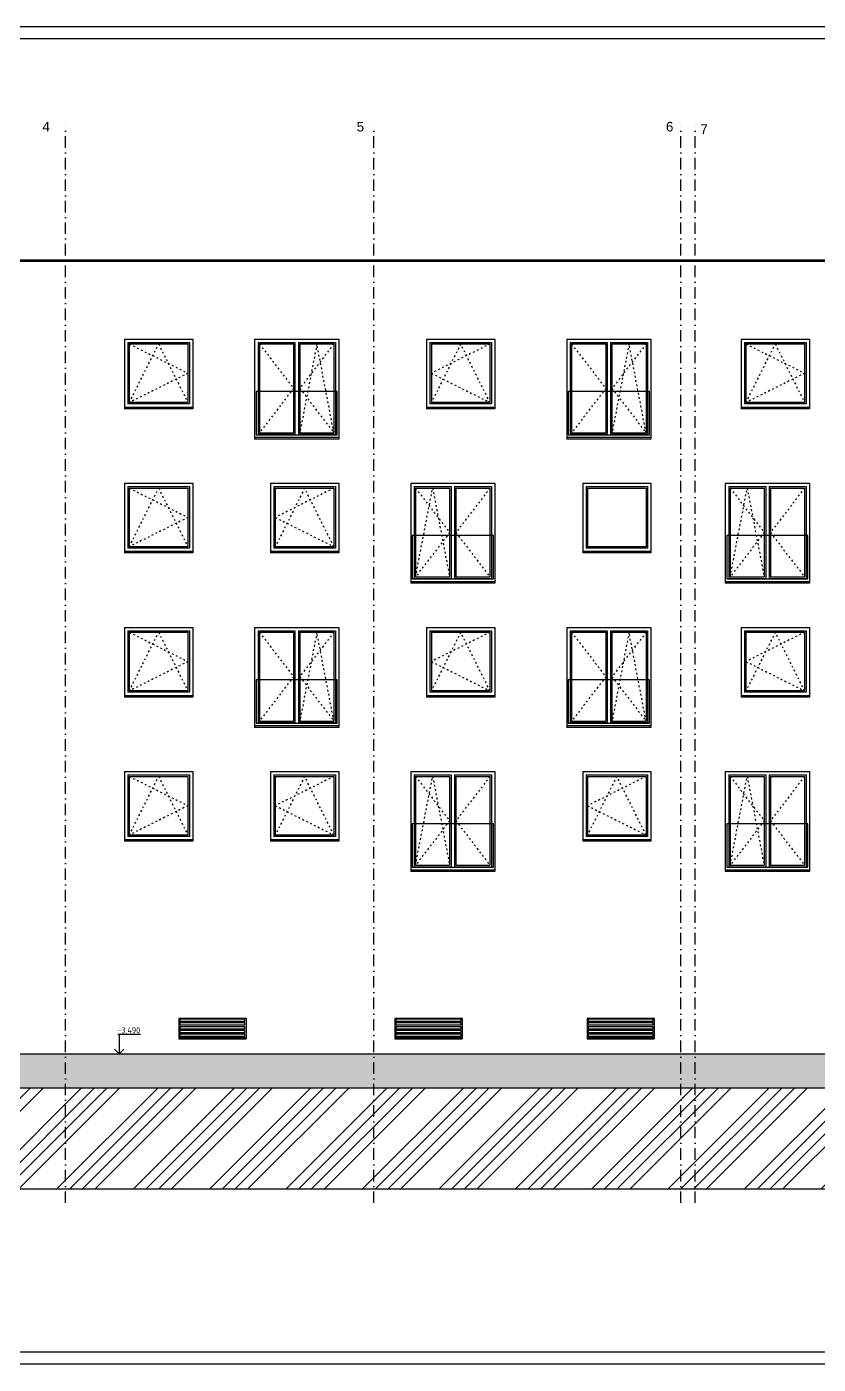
# Model space of a CAD drawing. Extents: x 3792242 to 5145247, y -1546315 to -1031918.
# Drawn here: x 3816207 to 3832688, y -1511714 to -1483880 of the extents above; entities that cross this region are included whole.
import ezdxf

# ---------------------------------------------------------------- set-up
doc = ezdxf.new("R2010")
doc.units = 0
doc.header["$MEASUREMENT"] = 0
doc.linetypes.add('ACAD_ISO03W100', pattern=[30, 12, -18])
doc.linetypes.add('BODKOCIARKOVANA_3', pattern=[5.6, 3, -1.3, 0, -1.3])
doc.layers.get('0').update_dxf_attribs({"linetype": 'CONTINUOUS'})
doc.layers.get('Defpoints').update_dxf_attribs({"color": 61, "linetype": 'CONTINUOUS'})
for name, color, linetype in [('MÚRY', 1, 'CONTINUOUS'), ('OKNÁ', 143, 'CONTINUOUS'), ('osi', 253, 'CONTINUOUS'), ('POZEMOK', 7, 'CONTINUOUS'), ('TENKÁ', 7, 'CONTINUOUS'), ('ZARIADENIE1', 145, 'CONTINUOUS'), ('ŠRAFY', 82, 'CONTINUOUS')]:
    doc.layers.add(name, color=color, linetype=linetype)
doc.styles.add('styl1', font='arial.ttf')
doc.styles.add('STYLE1', font='isocp.shx')

msp = doc.modelspace()

# ---------------------------------------------------------------- hatches: boundary and pattern name
at = {"layer": 'ŠRAFY', "ltscale": 0.25}
h = msp.add_hatch(dxfattribs=at)
h.set_pattern_fill('ANSI34', color=256, scale=1500)
h.set_pattern_definition([(45, (42813.2, 0), (-795.49513, 795.49513), []), (45, (43078.4, 0), (-795.49513, 795.49513), []), (45, (43343.5, 0), (-795.49513, 795.49513), []), (45, (43608.7, 0), (-795.49513, 795.49513), [])])
h.paths.add_polyline_path([(3843812.693, -1506860.27), (3843812.693, -1506760.27), (3845012.693, -1506760.27), (3848402.693, -1506760.27), (3848402.693, -1505960.27), (3850427.693, -1505960.27), (3850427.693, -1506760.27), (3852627.693, -1506760.27), (3854353.693, -1506760.27), (3855292.693, -1506760.27), (3855292.693, -1506860.27), (3857092.693, -1506860.27), (3857092.693, -1506760.27), (3857092.693, -1505960.27), (3858312.693, -1504740.27), (3858549.193, -1504740.27), (3858549.193, -1508064.5), (3793829.193, -1508064.5), (3793829.193, -1505380.278), (3795307.693, -1505371.058), (3795307.693, -1505550.27), (3795607.693, -1505550.27), (3795607.693, -1505300.27), (3795682.693, -1505300.27), (3796342.693, -1505960.27), (3796342.693, -1506760.27), (3798763.693, -1506760.27), (3808758.193, -1506760.27), (3809872.693, -1506760.27), (3811372.693, -1506760.27), (3811372.693, -1505960.27), (3842012.693, -1505960.27), (3842012.693, -1506760.27), (3842012.693, -1506860.27)])
h = msp.add_hatch(dxfattribs=at)
h.set_pattern_fill('AR-CONC', color=256, scale=50)
h.set_pattern_definition([(50, (-12142579.75, 625210.72), (358.6300913, -31.3760675), [37.5, -412.5]), (355, (-12142579.75, 625210.72), (-69.375667, 376.096067), [30, -330]), (100.4514445, (-12142549.87, 625208.1), (289.254423, 344.7199955), [31.870096, -350.571056]), (46.1842, (-12142579.75, 625310.72), (533.620665, -82.75964), [56.25, -618.75]), (96.6356355, (-12142535.3, 625303.83), (467.330973, 487.0593), [47.805171, -525.85688]), (351.184164, (-12142579.75, 625310.7), (467.330973, 487.0593), [45, -495]), (21, (-12142529.75, 625285.72), (298.453526, -201.3094453), [37.5, -412.5]), (326, (-12142529.75, 625285.72), (121.657666, 362.5750225), [30, -330]), (71.4514447, (-12142504.9, 625268.95), (420.111188, 161.2655764), [31.870095, -350.571056]), (37.5, (-12142579.75, 625210.72), (6.0799277, 166.4469269), [0, -326, 0, -335, 0, -331.25]), (7.5, (-12142579.75, 625210.72), (131.5347687, 197.205856), [0, -191, 0, -318.5, 0, -126.25]), (327.5, (-12142691.25, 625210.72), (266.9112181, -11.2774359), [0, -125, 0, -390, 0, -517.5]), (317.5, (-12142741.25, 625210.72), (291.5930847, 50.052491), [0, -162.5, 0, -259, 0, -367.5])])
h.paths.add_polyline_path([(3838927.693, -1505600.27), (3837584.693, -1505600.27), (3837584.693, -1505850.27), (3837284.693, -1505850.27), (3837284.693, -1505450.27), (3837409.693, -1505325.27), (3837409.693, -1505250.27), (3815002.693, -1505250.27), (3815002.693, -1505325.27), (3815127.693, -1505450.27), (3815127.693, -1505850.27), (3814827.693, -1505850.27), (3814827.693, -1505591.822), (3811372.693, -1505330.739), (3811372.693, -1505960.27), (3842012.693, -1505960.27), (3842552.693, -1505960.27), (3842552.693, -1505550.27), (3842325.672, -1505550.27, -0.143654885), (3842316.713, -1505550.27), (3842277.693, -1505550.27), (3842277.693, -1505850.27), (3841977.693, -1505850.27), (3841977.693, -1505450.27), (3842102.693, -1505325.27), (3842102.693, -1505250.27), (3839102.693, -1505250.27), (3839102.693, -1505325.27), (3839227.693, -1505450.27), (3839227.693, -1505850.27), (3838927.693, -1505850.27)])

# ---------------------------------------------------------------- linework, layer by layer
at = {"color": 253}
msp.add_line((3811372.693, -1505960.27), (3842012.693, -1505960.27), dxfattribs=at)
at = {"layer": 'Defpoints', "ltscale": 0.25}
msp.add_line((3793829.193, -1508064.5), (3858549.193, -1508064.5), dxfattribs=at)
at = {"layer": 'MÚRY'}
msp.add_line((3815002.693, -1505250.27), (3837409.693, -1505250.27), dxfattribs=at)
at = {"layer": 'OKNÁ'}
for p, q in [((3818342.693, -1490480.27), (3819562.693, -1490480.27)), ((3818342.693, -1490480.27), (3818342.693, -1491700.27)), ((3819562.693, -1490480.27), (3819562.693, -1491700.27)), ((3821052.693, -1490480.27), (3821762.693, -1490480.27)), ((3821052.693, -1490480.27), (3821052.693, -1492330.27)), ((3821762.693, -1490480.27), (3821762.693, -1492330.27)), ((3821892.693, -1490480.27), (3822602.693, -1490480.27)), ((3821892.693, -1490480.27), (3821892.693, -1492330.27)), ((3822602.693, -1490480.27), (3822602.693, -1492330.27)), ((3824632.693, -1490480.27), (3825852.693, -1490480.27)), ((3824632.693, -1490480.27), (3824632.693, -1491700.27)), ((3825852.693, -1490480.27), (3825852.693, -1491700.27)), ((3827552.693, -1490480.27), (3828262.693, -1490480.27)), ((3827552.693, -1490480.27), (3827552.693, -1492330.27)), ((3828262.693, -1490480.27), (3828262.693, -1492330.27)), ((3828392.693, -1490480.27), (3829102.693, -1490480.27)), ((3828392.693, -1490480.27), (3828392.693, -1492330.27)), ((3829102.693, -1490480.27), (3829102.693, -1492330.27)), ((3831182.693, -1490480.27), (3832402.693, -1490480.27)), ((3831182.693, -1490480.27), (3831182.693, -1491700.27)), ((3832402.693, -1490480.27), (3832402.693, -1491700.27)), ((3819562.693, -1491700.27), (3818342.693, -1491700.27)), ((3825852.693, -1491700.27), (3824632.693, -1491700.27)), ((3832402.693, -1491700.27), (3831182.693, -1491700.27)), ((3821052.693, -1492330.27), (3821762.693, -1492330.27)), ((3821892.693, -1492330.27), (3822602.693, -1492330.27)), ((3827552.693, -1492330.27), (3828262.693, -1492330.27)), ((3828392.693, -1492330.27), (3829102.693, -1492330.27)), ((3818342.693, -1493480.27), (3819562.693, -1493480.27)), ((3818342.693, -1493480.27), (3818342.693, -1494700.27)), ((3819562.693, -1493480.27), (3819562.693, -1494700.27)), ((3821382.693, -1493480.27), (3822602.693, -1493480.27)), ((3821382.693, -1493480.27), (3821382.693, -1494700.27)), ((3822602.693, -1493480.27), (3822602.693, -1494700.27)), ((3824302.693, -1493480.27), (3825012.693, -1493480.27)), ((3824302.693, -1493480.27), (3824302.693, -1495330.27)), ((3825012.693, -1493480.27), (3825012.693, -1495330.27)), ((3825142.693, -1493480.27), (3825852.693, -1493480.27)), ((3825142.693, -1493480.27), (3825142.693, -1495330.27)), ((3825852.693, -1493480.27), (3825852.693, -1495330.27)), ((3827882.693, -1493480.27), (3829102.693, -1493480.27)), ((3827882.693, -1493480.27), (3827882.693, -1494700.27)), ((3829102.693, -1493480.27), (3829102.693, -1494700.27)), ((3830852.693, -1493480.27), (3831562.693, -1493480.27)), ((3830852.693, -1493480.27), (3830852.693, -1495330.27)), ((3831562.693, -1493480.27), (3831562.693, -1495330.27)), ((3831692.693, -1493480.27), (3832402.693, -1493480.27)), ((3831692.693, -1493480.27), (3831692.693, -1495330.27)), ((3832402.693, -1493480.27), (3832402.693, -1495330.27)), ((3819562.693, -1494700.27), (3818342.693, -1494700.27)), ((3822602.693, -1494700.27), (3821382.693, -1494700.27)), ((3829102.693, -1494700.27), (3827882.693, -1494700.27)), ((3824302.693, -1495330.27), (3825012.693, -1495330.27)), ((3825142.693, -1495330.27), (3825852.693, -1495330.27)), ((3830852.693, -1495330.27), (3831562.693, -1495330.27)), ((3831692.693, -1495330.27), (3832402.693, -1495330.27)), ((3818342.693, -1496480.27), (3819562.693, -1496480.27)), ((3818342.693, -1496480.27), (3818342.693, -1497700.27)), ((3819562.693, -1496480.27), (3819562.693, -1497700.27)), ((3821052.693, -1496480.27), (3821762.693, -1496480.27)), ((3821052.693, -1496480.27), (3821052.693, -1498330.27)), ((3821762.693, -1496480.27), (3821762.693, -1498330.27)), ((3821892.693, -1496480.27), (3822602.693, -1496480.27)), ((3821892.693, -1496480.27), (3821892.693, -1498330.27)), ((3822602.693, -1496480.27), (3822602.693, -1498330.27)), ((3824632.693, -1496480.27), (3825852.693, -1496480.27)), ((3824632.693, -1496480.27), (3824632.693, -1497700.27)), ((3825852.693, -1496480.27), (3825852.693, -1497700.27)), ((3827552.693, -1496480.27), (3828262.693, -1496480.27)), ((3827552.693, -1496480.27), (3827552.693, -1498330.27)), ((3828262.693, -1496480.27), (3828262.693, -1498330.27)), ((3828392.693, -1496480.27), (3829102.693, -1496480.27)), ((3828392.693, -1496480.27), (3828392.693, -1498330.27)), ((3829102.693, -1496480.27), (3829102.693, -1498330.27)), ((3831182.693, -1496480.27), (3832402.693, -1496480.27)), ((3831182.693, -1496480.27), (3831182.693, -1497700.27)), ((3832402.693, -1496480.27), (3832402.693, -1497700.27)), ((3819562.693, -1497700.27), (3818342.693, -1497700.27)), ((3825852.693, -1497700.27), (3824632.693, -1497700.27)), ((3832402.693, -1497700.27), (3831182.693, -1497700.27)), ((3821052.693, -1498330.27), (3821762.693, -1498330.27)), ((3821892.693, -1498330.27), (3822602.693, -1498330.27)), ((3827552.693, -1498330.27), (3828262.693, -1498330.27)), ((3828392.693, -1498330.27), (3829102.693, -1498330.27)), ((3818342.693, -1499480.27), (3819562.693, -1499480.27)), ((3818342.693, -1499480.27), (3818342.693, -1500700.27)), ((3819562.693, -1499480.27), (3819562.693, -1500700.27)), ((3821382.693, -1499480.27), (3822602.693, -1499480.27)), ((3821382.693, -1499480.27), (3821382.693, -1500700.27)), ((3822602.693, -1499480.27), (3822602.693, -1500700.27)), ((3824302.693, -1499480.27), (3825012.693, -1499480.27)), ((3824302.693, -1499480.27), (3824302.693, -1501330.27)), ((3825012.693, -1499480.27), (3825012.693, -1501330.27)), ((3825142.693, -1499480.27), (3825852.693, -1499480.27)), ((3825142.693, -1499480.27), (3825142.693, -1501330.27)), ((3825852.693, -1499480.27), (3825852.693, -1501330.27)), ((3827882.693, -1499480.27), (3829102.693, -1499480.27)), ((3827882.693, -1499480.27), (3827882.693, -1500700.27)), ((3829102.693, -1499480.27), (3829102.693, -1500700.27)), ((3830852.693, -1499480.27), (3831562.693, -1499480.27)), ((3830852.693, -1499480.27), (3830852.693, -1501330.27)), ((3831562.693, -1499480.27), (3831562.693, -1501330.27)), ((3831692.693, -1499480.27), (3832402.693, -1499480.27)), ((3831692.693, -1499480.27), (3831692.693, -1501330.27)), ((3832402.693, -1499480.27), (3832402.693, -1501330.27)), ((3819562.693, -1500700.27), (3818342.693, -1500700.27)), ((3822602.693, -1500700.27), (3821382.693, -1500700.27)), ((3829102.693, -1500700.27), (3827882.693, -1500700.27)), ((3824302.693, -1501330.27), (3825012.693, -1501330.27)), ((3825142.693, -1501330.27), (3825852.693, -1501330.27)), ((3830852.693, -1501330.27), (3831562.693, -1501330.27)), ((3831692.693, -1501330.27), (3832402.693, -1501330.27))]:
    msp.add_line(p, q, dxfattribs=at)
at = {"layer": 'OKNÁ', "linetype": 'ACAD_ISO03W100', "ltscale": 3}
for p, q in [((3818342.693, -1490480.27), (3819562.693, -1491090.27)), ((3818342.693, -1491700.27), (3818952.693, -1490480.27)), ((3818952.693, -1490480.27), (3819562.693, -1491700.27)), ((3821052.693, -1490480.27), (3821762.693, -1491405.27)), ((3822602.693, -1490480.27), (3821892.693, -1491405.27)), ((3822247.693, -1490480.27), (3821892.693, -1492330.27)), ((3822602.693, -1492330.27), (3822247.693, -1490480.27)), ((3825852.693, -1490480.27), (3824632.693, -1491090.27)), ((3825242.693, -1490480.27), (3824632.693, -1491700.27)), ((3825852.693, -1491700.27), (3825242.693, -1490480.27)), ((3827552.693, -1490480.27), (3828262.693, -1491405.27)), ((3829102.693, -1490480.27), (3828392.693, -1491405.27)), ((3828747.693, -1490480.27), (3828392.693, -1492330.27)), ((3829102.693, -1492330.27), (3828747.693, -1490480.27)), ((3831182.693, -1490480.27), (3832402.693, -1491090.27)), ((3831182.693, -1491700.27), (3831792.693, -1490480.27)), ((3831792.693, -1490480.27), (3832402.693, -1491700.27)), ((3819562.693, -1491090.27), (3818342.693, -1491700.27)), ((3824632.693, -1491090.27), (3825852.693, -1491700.27)), ((3832402.693, -1491090.27), (3831182.693, -1491700.27)), ((3821762.693, -1491405.27), (3821052.693, -1492330.27)), ((3821892.693, -1491405.27), (3822602.693, -1492330.27)), ((3828262.693, -1491405.27), (3827552.693, -1492330.27)), ((3828392.693, -1491405.27), (3829102.693, -1492330.27)), ((3818342.693, -1493480.27), (3819562.693, -1494090.27)), ((3818342.693, -1494700.27), (3818952.693, -1493480.27)), ((3818952.693, -1493480.27), (3819562.693, -1494700.27)), ((3822602.693, -1493480.27), (3821382.693, -1494090.27)), ((3821992.693, -1493480.27), (3821382.693, -1494700.27)), ((3822602.693, -1494700.27), (3821992.693, -1493480.27)), ((3824302.693, -1493480.27), (3825012.693, -1494405.27)), ((3824302.693, -1495330.27), (3824657.693, -1493480.27)), ((3824657.693, -1493480.27), (3825012.693, -1495330.27)), ((3825852.693, -1493480.27), (3825142.693, -1494405.27)), ((3830852.693, -1493480.27), (3831562.693, -1494405.27)), ((3830852.693, -1495330.27), (3831207.693, -1493480.27)), ((3831207.693, -1493480.27), (3831562.693, -1495330.27)), ((3832402.693, -1493480.27), (3831692.693, -1494405.27)), ((3819562.693, -1494090.27), (3818342.693, -1494700.27)), ((3821382.693, -1494090.27), (3822602.693, -1494700.27)), ((3825012.693, -1494405.27), (3824302.693, -1495330.27)), ((3825142.693, -1494405.27), (3825852.693, -1495330.27)), ((3831562.693, -1494405.27), (3830852.693, -1495330.27)), ((3831692.693, -1494405.27), (3832402.693, -1495330.27)), ((3818342.693, -1496480.27), (3819562.693, -1497090.27)), ((3818342.693, -1497700.27), (3818952.693, -1496480.27)), ((3818952.693, -1496480.27), (3819562.693, -1497700.27)), ((3821052.693, -1496480.27), (3821762.693, -1497405.27)), ((3822602.693, -1496480.27), (3821892.693, -1497405.27)), ((3822247.693, -1496480.27), (3821892.693, -1498330.27)), ((3822602.693, -1498330.27), (3822247.693, -1496480.27)), ((3825852.693, -1496480.27), (3824632.693, -1497090.27)), ((3825242.693, -1496480.27), (3824632.693, -1497700.27)), ((3825852.693, -1497700.27), (3825242.693, -1496480.27)), ((3827552.693, -1496480.27), (3828262.693, -1497405.27)), ((3829102.693, -1496480.27), (3828392.693, -1497405.27)), ((3828747.693, -1496480.27), (3828392.693, -1498330.27)), ((3829102.693, -1498330.27), (3828747.693, -1496480.27)), ((3832402.693, -1496480.27), (3831182.693, -1497090.27)), ((3831792.693, -1496480.27), (3831182.693, -1497700.27)), ((3832402.693, -1497700.27), (3831792.693, -1496480.27)), ((3819562.693, -1497090.27), (3818342.693, -1497700.27)), ((3824632.693, -1497090.27), (3825852.693, -1497700.27)), ((3831182.693, -1497090.27), (3832402.693, -1497700.27)), ((3821762.693, -1497405.27), (3821052.693, -1498330.27)), ((3821892.693, -1497405.27), (3822602.693, -1498330.27)), ((3828262.693, -1497405.27), (3827552.693, -1498330.27)), ((3828392.693, -1497405.27), (3829102.693, -1498330.27)), ((3818342.693, -1499480.27), (3819562.693, -1500090.27)), ((3818342.693, -1500700.27), (3818952.693, -1499480.27)), ((3818952.693, -1499480.27), (3819562.693, -1500700.27)), ((3822602.693, -1499480.27), (3821382.693, -1500090.27)), ((3821992.693, -1499480.27), (3821382.693, -1500700.27)), ((3822602.693, -1500700.27), (3821992.693, -1499480.27)), ((3824302.693, -1499480.27), (3825012.693, -1500405.27)), ((3824302.693, -1501330.27), (3824657.693, -1499480.27)), ((3824657.693, -1499480.27), (3825012.693, -1501330.27)), ((3825852.693, -1499480.27), (3825142.693, -1500405.27)), ((3829102.693, -1499480.27), (3827882.693, -1500090.27)), ((3828492.693, -1499480.27), (3827882.693, -1500700.27)), ((3829102.693, -1500700.27), (3828492.693, -1499480.27)), ((3830852.693, -1499480.27), (3831562.693, -1500405.27)), ((3830852.693, -1501330.27), (3831207.693, -1499480.27)), ((3831207.693, -1499480.27), (3831562.693, -1501330.27)), ((3832402.693, -1499480.27), (3831692.693, -1500405.27)), ((3819562.693, -1500090.27), (3818342.693, -1500700.27)), ((3821382.693, -1500090.27), (3822602.693, -1500700.27)), ((3827882.693, -1500090.27), (3829102.693, -1500700.27)), ((3825012.693, -1500405.27), (3824302.693, -1501330.27)), ((3825142.693, -1500405.27), (3825852.693, -1501330.27)), ((3831562.693, -1500405.27), (3830852.693, -1501330.27)), ((3831692.693, -1500405.27), (3832402.693, -1501330.27))]:
    msp.add_line(p, q, dxfattribs=at)
at = {"layer": 'osi', "linetype": 'BODKOCIARKOVANA_3', "ltscale": 80}
for p, q in [((3817012.693, -1508356), (3817012.693, -1485946)), ((3823432.693, -1508356), (3823432.693, -1485946)), ((3829827.693, -1508356), (3829827.693, -1485946)), ((3830127.693, -1508356), (3830127.693, -1485946))]:
    msp.add_line(p, q, dxfattribs=at)
at = {"layer": 'POZEMOK', "color": 8}
for points in [[(3820750.693, -1504533.02), (3819394.693, -1504533.02), (3819394.693, -1504575.52), (3820750.693, -1504575.52)], [(3820750.693, -1504611.02), (3819394.693, -1504611.02), (3819394.693, -1504653.52), (3820750.693, -1504653.52)], [(3820750.693, -1504689.02), (3819394.693, -1504689.02), (3819394.693, -1504731.52), (3820750.693, -1504731.52)], [(3825250.693, -1504533.02), (3823894.693, -1504533.02), (3823894.693, -1504575.52), (3825250.693, -1504575.52)], [(3825250.693, -1504611.02), (3823894.693, -1504611.02), (3823894.693, -1504653.52), (3825250.693, -1504653.52)], [(3825250.693, -1504689.02), (3823894.693, -1504689.02), (3823894.693, -1504731.52), (3825250.693, -1504731.52)], [(3829250.693, -1504533.02), (3827894.693, -1504533.02), (3827894.693, -1504575.52), (3829250.693, -1504575.52)], [(3829250.693, -1504611.02), (3827894.693, -1504611.02), (3827894.693, -1504653.52), (3829250.693, -1504653.52)], [(3829250.693, -1504689.02), (3827894.693, -1504689.02), (3827894.693, -1504731.52), (3829250.693, -1504731.52)], [(3820750.693, -1504767.02), (3819394.693, -1504767.02), (3819394.693, -1504809.52), (3820750.693, -1504809.52)], [(3820750.693, -1504845.02), (3819394.693, -1504845.02), (3819394.693, -1504887.52), (3820750.693, -1504887.52)], [(3825250.693, -1504767.02), (3823894.693, -1504767.02), (3823894.693, -1504809.52), (3825250.693, -1504809.52)], [(3825250.693, -1504845.02), (3823894.693, -1504845.02), (3823894.693, -1504887.52), (3825250.693, -1504887.52)], [(3829250.693, -1504767.02), (3827894.693, -1504767.02), (3827894.693, -1504809.52), (3829250.693, -1504809.52)], [(3829250.693, -1504845.02), (3827894.693, -1504845.02), (3827894.693, -1504887.52), (3829250.693, -1504887.52)]]:
    msp.add_lwpolyline(points, close=True, dxfattribs=at)
at = {"layer": 'TENKÁ', "color": 7}
for p, q in [((3869299.193, -1483879.516), (3792242.193, -1483879.516)), ((3869049.193, -1484129.516), (3792492.193, -1484129.516)), ((3869049.193, -1511463.552), (3792492.193, -1511463.552)), ((3869299.193, -1511713.552), (3792242.193, -1511713.552))]:
    msp.add_line(p, q, dxfattribs=at)
at = {"layer": 'TENKÁ'}
for p, q in [((3810412.693, -1488730.27), (3853102.693, -1488730.27)), ((3811012.693, -1488760.27), (3853102.693, -1488760.27)), ((3818242.693, -1490380.27), (3819662.693, -1490380.27)), ((3818242.693, -1490380.27), (3818242.693, -1491830.27)), ((3818312.693, -1490450.27), (3819592.693, -1490450.27)), ((3818312.693, -1490450.27), (3818312.693, -1491730.27)), ((3819592.693, -1490450.27), (3819592.693, -1491730.27)), ((3819662.693, -1490380.27), (3819662.693, -1491830.27)), ((3820952.693, -1490380.27), (3822702.693, -1490380.27)), ((3820952.693, -1490380.27), (3820952.693, -1492460.27)), ((3821022.693, -1490450.27), (3821792.693, -1490450.27)), ((3821022.693, -1490450.27), (3821022.693, -1492360.27)), ((3821792.693, -1490450.27), (3821792.693, -1492360.27)), ((3821862.693, -1490450.27), (3822632.693, -1490450.27)), ((3821862.693, -1490450.27), (3821862.693, -1492360.27)), ((3822632.693, -1490450.27), (3822632.693, -1492360.27)), ((3822702.693, -1490380.27), (3822702.693, -1492460.27)), ((3824532.693, -1490380.27), (3825952.693, -1490380.27)), ((3824532.693, -1490380.27), (3824532.693, -1491830.27)), ((3824602.693, -1490450.27), (3825882.693, -1490450.27)), ((3824602.693, -1490450.27), (3824602.693, -1491730.27)), ((3825882.693, -1490450.27), (3825882.693, -1491730.27)), ((3825952.693, -1490380.27), (3825952.693, -1491830.27)), ((3827452.693, -1490380.27), (3829202.693, -1490380.27)), ((3827452.693, -1490380.27), (3827452.693, -1492460.27)), ((3827522.693, -1490450.27), (3828292.693, -1490450.27)), ((3827522.693, -1490450.27), (3827522.693, -1492360.27)), ((3828292.693, -1490450.27), (3828292.693, -1492360.27)), ((3828362.693, -1490450.27), (3829132.693, -1490450.27)), ((3828362.693, -1490450.27), (3828362.693, -1492360.27)), ((3829132.693, -1490450.27), (3829132.693, -1492360.27)), ((3829202.693, -1490380.27), (3829202.693, -1492460.27)), ((3831082.693, -1490380.27), (3832502.693, -1490380.27)), ((3831082.693, -1490380.27), (3831082.693, -1491830.27)), ((3831152.693, -1490450.27), (3832432.693, -1490450.27)), ((3831152.693, -1490450.27), (3831152.693, -1491730.27)), ((3832432.693, -1490450.27), (3832432.693, -1491730.27)), ((3832502.693, -1490380.27), (3832502.693, -1491830.27)), ((3819662.693, -1491800.27), (3818242.693, -1491800.27)), ((3819662.693, -1491830.27), (3818242.693, -1491830.27)), ((3819592.693, -1491730.27), (3818312.693, -1491730.27)), ((3825952.693, -1491800.27), (3824532.693, -1491800.27)), ((3825952.693, -1491830.27), (3824532.693, -1491830.27)), ((3825882.693, -1491730.27), (3824602.693, -1491730.27)), ((3832502.693, -1491800.27), (3831082.693, -1491800.27)), ((3832502.693, -1491830.27), (3831082.693, -1491830.27)), ((3832432.693, -1491730.27), (3831152.693, -1491730.27)), ((3822702.693, -1492430.27), (3820952.693, -1492430.27)), ((3822702.693, -1492460.27), (3820952.693, -1492460.27)), ((3821022.693, -1492360.27), (3821792.693, -1492360.27)), ((3821862.693, -1492360.27), (3822632.693, -1492360.27)), ((3829202.693, -1492430.27), (3827452.693, -1492430.27)), ((3829202.693, -1492460.27), (3827452.693, -1492460.27)), ((3827522.693, -1492360.27), (3828292.693, -1492360.27)), ((3828362.693, -1492360.27), (3829132.693, -1492360.27)), ((3818242.693, -1493380.27), (3819662.693, -1493380.27)), ((3818242.693, -1493380.27), (3818242.693, -1494830.27)), ((3818312.693, -1493450.27), (3819592.693, -1493450.27)), ((3818312.693, -1493450.27), (3818312.693, -1494730.27)), ((3819592.693, -1493450.27), (3819592.693, -1494730.27)), ((3819662.693, -1493380.27), (3819662.693, -1494830.27)), ((3821282.693, -1493380.27), (3822702.693, -1493380.27)), ((3821282.693, -1493380.27), (3821282.693, -1494830.27)), ((3821352.693, -1493450.27), (3822632.693, -1493450.27)), ((3821352.693, -1493450.27), (3821352.693, -1494730.27)), ((3822632.693, -1493450.27), (3822632.693, -1494730.27)), ((3822702.693, -1493380.27), (3822702.693, -1494830.27)), ((3824202.693, -1493380.27), (3825952.693, -1493380.27)), ((3824202.693, -1493380.27), (3824202.693, -1495460.27)), ((3824272.693, -1493450.27), (3825042.693, -1493450.27)), ((3824272.693, -1493450.27), (3824272.693, -1495360.27)), ((3825042.693, -1493450.27), (3825042.693, -1495360.27)), ((3825112.693, -1493450.27), (3825882.693, -1493450.27)), ((3825112.693, -1493450.27), (3825112.693, -1495360.27)), ((3825882.693, -1493450.27), (3825882.693, -1495360.27)), ((3825952.693, -1493380.27), (3825952.693, -1495460.27)), ((3827782.693, -1493380.27), (3829202.693, -1493380.27)), ((3827782.693, -1493380.27), (3827782.693, -1494830.27)), ((3827852.693, -1493450.27), (3829132.693, -1493450.27)), ((3827852.693, -1493450.27), (3827852.693, -1494730.27)), ((3829132.693, -1493450.27), (3829132.693, -1494730.27)), ((3829202.693, -1493380.27), (3829202.693, -1494830.27)), ((3830752.693, -1493380.27), (3832502.693, -1493380.27)), ((3830752.693, -1493380.27), (3830752.693, -1495460.27)), ((3830822.693, -1493450.27), (3831592.693, -1493450.27)), ((3830822.693, -1493450.27), (3830822.693, -1495360.27)), ((3831592.693, -1493450.27), (3831592.693, -1495360.27)), ((3831662.693, -1493450.27), (3832432.693, -1493450.27)), ((3831662.693, -1493450.27), (3831662.693, -1495360.27)), ((3832432.693, -1493450.27), (3832432.693, -1495360.27)), ((3832502.693, -1493380.27), (3832502.693, -1495460.27)), ((3819662.693, -1494800.27), (3818242.693, -1494800.27)), ((3819662.693, -1494830.27), (3818242.693, -1494830.27)), ((3819592.693, -1494730.27), (3818312.693, -1494730.27)), ((3822702.693, -1494800.27), (3821282.693, -1494800.27)), ((3822702.693, -1494830.27), (3821282.693, -1494830.27)), ((3822632.693, -1494730.27), (3821352.693, -1494730.27)), ((3829202.693, -1494800.27), (3827782.693, -1494800.27)), ((3829202.693, -1494830.27), (3827782.693, -1494830.27)), ((3829132.693, -1494730.27), (3827852.693, -1494730.27)), ((3825952.693, -1495430.27), (3824202.693, -1495430.27)), ((3825952.693, -1495460.27), (3824202.693, -1495460.27)), ((3824272.693, -1495360.27), (3825042.693, -1495360.27)), ((3825112.693, -1495360.27), (3825882.693, -1495360.27)), ((3832502.693, -1495430.27), (3830752.693, -1495430.27)), ((3832502.693, -1495460.27), (3830752.693, -1495460.27)), ((3830822.693, -1495360.27), (3831592.693, -1495360.27)), ((3831662.693, -1495360.27), (3832432.693, -1495360.27)), ((3818242.693, -1496380.27), (3819662.693, -1496380.27)), ((3818242.693, -1496380.27), (3818242.693, -1497830.27)), ((3818312.693, -1496450.27), (3819592.693, -1496450.27)), ((3818312.693, -1496450.27), (3818312.693, -1497730.27)), ((3819592.693, -1496450.27), (3819592.693, -1497730.27)), ((3819662.693, -1496380.27), (3819662.693, -1497830.27)), ((3820952.693, -1496380.27), (3822702.693, -1496380.27)), ((3820952.693, -1496380.27), (3820952.693, -1498460.27)), ((3821022.693, -1496450.27), (3821792.693, -1496450.27)), ((3821022.693, -1496450.27), (3821022.693, -1498360.27)), ((3821792.693, -1496450.27), (3821792.693, -1498360.27)), ((3821862.693, -1496450.27), (3822632.693, -1496450.27)), ((3821862.693, -1496450.27), (3821862.693, -1498360.27)), ((3822632.693, -1496450.27), (3822632.693, -1498360.27)), ((3822702.693, -1496380.27), (3822702.693, -1498460.27)), ((3824532.693, -1496380.27), (3825952.693, -1496380.27)), ((3824532.693, -1496380.27), (3824532.693, -1497830.27)), ((3824602.693, -1496450.27), (3825882.693, -1496450.27)), ((3824602.693, -1496450.27), (3824602.693, -1497730.27)), ((3825882.693, -1496450.27), (3825882.693, -1497730.27)), ((3825952.693, -1496380.27), (3825952.693, -1497830.27)), ((3827452.693, -1496380.27), (3829202.693, -1496380.27)), ((3827452.693, -1496380.27), (3827452.693, -1498460.27)), ((3827522.693, -1496450.27), (3828292.693, -1496450.27)), ((3827522.693, -1496450.27), (3827522.693, -1498360.27)), ((3828292.693, -1496450.27), (3828292.693, -1498360.27)), ((3828362.693, -1496450.27), (3829132.693, -1496450.27)), ((3828362.693, -1496450.27), (3828362.693, -1498360.27)), ((3829132.693, -1496450.27), (3829132.693, -1498360.27)), ((3829202.693, -1496380.27), (3829202.693, -1498460.27)), ((3831082.693, -1496380.27), (3832502.693, -1496380.27)), ((3831082.693, -1496380.27), (3831082.693, -1497830.27)), ((3831152.693, -1496450.27), (3832432.693, -1496450.27)), ((3831152.693, -1496450.27), (3831152.693, -1497730.27)), ((3832432.693, -1496450.27), (3832432.693, -1497730.27)), ((3832502.693, -1496380.27), (3832502.693, -1497830.27)), ((3819592.693, -1497730.27), (3818312.693, -1497730.27)), ((3825882.693, -1497730.27), (3824602.693, -1497730.27)), ((3832432.693, -1497730.27), (3831152.693, -1497730.27)), ((3819662.693, -1497800.27), (3818242.693, -1497800.27)), ((3819662.693, -1497830.27), (3818242.693, -1497830.27)), ((3825952.693, -1497800.27), (3824532.693, -1497800.27)), ((3825952.693, -1497830.27), (3824532.693, -1497830.27)), ((3832502.693, -1497800.27), (3831082.693, -1497800.27)), ((3832502.693, -1497830.27), (3831082.693, -1497830.27)), ((3822702.693, -1498430.27), (3820952.693, -1498430.27)), ((3822702.693, -1498460.27), (3820952.693, -1498460.27)), ((3821022.693, -1498360.27), (3821792.693, -1498360.27)), ((3821862.693, -1498360.27), (3822632.693, -1498360.27)), ((3829202.693, -1498430.27), (3827452.693, -1498430.27)), ((3829202.693, -1498460.27), (3827452.693, -1498460.27)), ((3827522.693, -1498360.27), (3828292.693, -1498360.27)), ((3828362.693, -1498360.27), (3829132.693, -1498360.27)), ((3818242.693, -1499380.27), (3819662.693, -1499380.27)), ((3818242.693, -1499380.27), (3818242.693, -1500830.27)), ((3819662.693, -1499380.27), (3819662.693, -1500830.27)), ((3821282.693, -1499380.27), (3822702.693, -1499380.27)), ((3821282.693, -1499380.27), (3821282.693, -1500830.27)), ((3822702.693, -1499380.27), (3822702.693, -1500830.27)), ((3824202.693, -1499380.27), (3825952.693, -1499380.27)), ((3824202.693, -1499380.27), (3824202.693, -1501460.27)), ((3825952.693, -1499380.27), (3825952.693, -1501460.27)), ((3827782.693, -1499380.27), (3829202.693, -1499380.27)), ((3827782.693, -1499380.27), (3827782.693, -1500830.27)), ((3829202.693, -1499380.27), (3829202.693, -1500830.27)), ((3830752.693, -1499380.27), (3832502.693, -1499380.27)), ((3830752.693, -1499380.27), (3830752.693, -1501460.27)), ((3832502.693, -1499380.27), (3832502.693, -1501460.27)), ((3818312.693, -1499450.27), (3819592.693, -1499450.27)), ((3818312.693, -1499450.27), (3818312.693, -1500730.27)), ((3819592.693, -1499450.27), (3819592.693, -1500730.27)), ((3821352.693, -1499450.27), (3822632.693, -1499450.27)), ((3821352.693, -1499450.27), (3821352.693, -1500730.27)), ((3822632.693, -1499450.27), (3822632.693, -1500730.27)), ((3824272.693, -1499450.27), (3825042.693, -1499450.27)), ((3824272.693, -1499450.27), (3824272.693, -1501360.27)), ((3825042.693, -1499450.27), (3825042.693, -1501360.27)), ((3825112.693, -1499450.27), (3825882.693, -1499450.27)), ((3825112.693, -1499450.27), (3825112.693, -1501360.27)), ((3825882.693, -1499450.27), (3825882.693, -1501360.27)), ((3827852.693, -1499450.27), (3829132.693, -1499450.27)), ((3827852.693, -1499450.27), (3827852.693, -1500730.27)), ((3829132.693, -1499450.27), (3829132.693, -1500730.27)), ((3830822.693, -1499450.27), (3831592.693, -1499450.27)), ((3830822.693, -1499450.27), (3830822.693, -1501360.27)), ((3831592.693, -1499450.27), (3831592.693, -1501360.27)), ((3831662.693, -1499450.27), (3832432.693, -1499450.27)), ((3831662.693, -1499450.27), (3831662.693, -1501360.27)), ((3832432.693, -1499450.27), (3832432.693, -1501360.27)), ((3819662.693, -1500800.27), (3818242.693, -1500800.27)), ((3819592.693, -1500730.27), (3818312.693, -1500730.27)), ((3822702.693, -1500800.27), (3821282.693, -1500800.27)), ((3822632.693, -1500730.27), (3821352.693, -1500730.27)), ((3829202.693, -1500800.27), (3827782.693, -1500800.27)), ((3829132.693, -1500730.27), (3827852.693, -1500730.27)), ((3819662.693, -1500830.27), (3818242.693, -1500830.27)), ((3822702.693, -1500830.27), (3821282.693, -1500830.27)), ((3829202.693, -1500830.27), (3827782.693, -1500830.27)), ((3824272.693, -1501360.27), (3825042.693, -1501360.27)), ((3825112.693, -1501360.27), (3825882.693, -1501360.27)), ((3830822.693, -1501360.27), (3831592.693, -1501360.27)), ((3831662.693, -1501360.27), (3832432.693, -1501360.27)), ((3825952.693, -1501430.27), (3824202.693, -1501430.27)), ((3825952.693, -1501460.27), (3824202.693, -1501460.27)), ((3832502.693, -1501430.27), (3830752.693, -1501430.27)), ((3832502.693, -1501460.27), (3830752.693, -1501460.27)), ((3819372.693, -1504510.27), (3820772.693, -1504510.27)), ((3823872.693, -1504510.27), (3825272.693, -1504510.27)), ((3827872.693, -1504510.27), (3829272.693, -1504510.27)), ((3819372.693, -1504910.27), (3820772.693, -1504910.27)), ((3823872.693, -1504910.27), (3825272.693, -1504910.27)), ((3827872.693, -1504910.27), (3829272.693, -1504910.27))]:
    msp.add_line(p, q, dxfattribs=at)
at = {"layer": 'TENKÁ', "ltscale": 5}
for p, q in [((3819372.693, -1504510.27), (3819372.693, -1504940.27)), ((3820772.693, -1504510.27), (3820772.693, -1504940.27)), ((3823872.693, -1504510.27), (3823872.693, -1504940.27)), ((3825272.693, -1504510.27), (3825272.693, -1504940.27)), ((3827872.693, -1504510.27), (3827872.693, -1504940.27)), ((3829272.693, -1504510.27), (3829272.693, -1504940.27))]:
    msp.add_line(p, q, dxfattribs=at)
at = {"layer": 'TENKÁ', "linetype": 'ByBlock', "ltscale": 0.25}
for p, q in [((3818577.68, -1504850.27), (3818103.782, -1504850.27)), ((3818133.375, -1504850.27), (3818133.375, -1505250.27)), ((3818133.375, -1505250.27), (3818037.916, -1505154.811)), ((3818133.375, -1505250.27), (3818228.835, -1505154.811))]:
    msp.add_line(p, q, dxfattribs=at)
at = {"layer": 'TENKÁ', "ltscale": 0.25}
for p, q in [((3819372.693, -1504940.27), (3820772.693, -1504940.27)), ((3823872.693, -1504940.27), (3825272.693, -1504940.27)), ((3827872.693, -1504940.27), (3829272.693, -1504940.27))]:
    msp.add_line(p, q, dxfattribs=at)
at = {"layer": 'ZARIADENIE1'}
for points in [[(3822672.693, -1491470.27), (3820982.693, -1491470.27), (3820982.693, -1492370.27), (3822672.693, -1492370.27)], [(3829172.693, -1491470.27), (3827482.693, -1491470.27), (3827482.693, -1492370.27), (3829172.693, -1492370.27)], [(3825922.693, -1494470.27), (3824232.693, -1494470.27), (3824232.693, -1495370.27), (3825922.693, -1495370.27)], [(3832472.693, -1494470.27), (3830782.693, -1494470.27), (3830782.693, -1495370.27), (3832472.693, -1495370.27)], [(3822672.693, -1497470.27), (3820982.693, -1497470.27), (3820982.693, -1498370.27), (3822672.693, -1498370.27)], [(3829172.693, -1497470.27), (3827482.693, -1497470.27), (3827482.693, -1498370.27), (3829172.693, -1498370.27)], [(3825922.693, -1500470.27), (3824232.693, -1500470.27), (3824232.693, -1501370.27), (3825922.693, -1501370.27)], [(3832472.693, -1500470.27), (3830782.693, -1500470.27), (3830782.693, -1501370.27), (3832472.693, -1501370.27)]]:
    msp.add_lwpolyline(points, close=True, dxfattribs=at)

# ---------------------------------------------------------------- texts
at = {"layer": 'TENKÁ', "ltscale": 0.25}
for s, height, style, p in [('4', 200, 'styl1', (3816533.615, -1486059.054)), ('5', 200, 'styl1', (3823077.115, -1486059.054)), ('6', 200, 'styl1', (3829516.115, -1486059.054)), ('7', 200, 'styl1', (3830232.095, -1486111.054)), ('-3,490', 125, 'STYLE1', (3818094.718, -1504824.944))]:
    msp.add_text(s, height=height, dxfattribs=dict(at, style=style)).set_placement(p)

doc.saveas('drawing.dxf')
